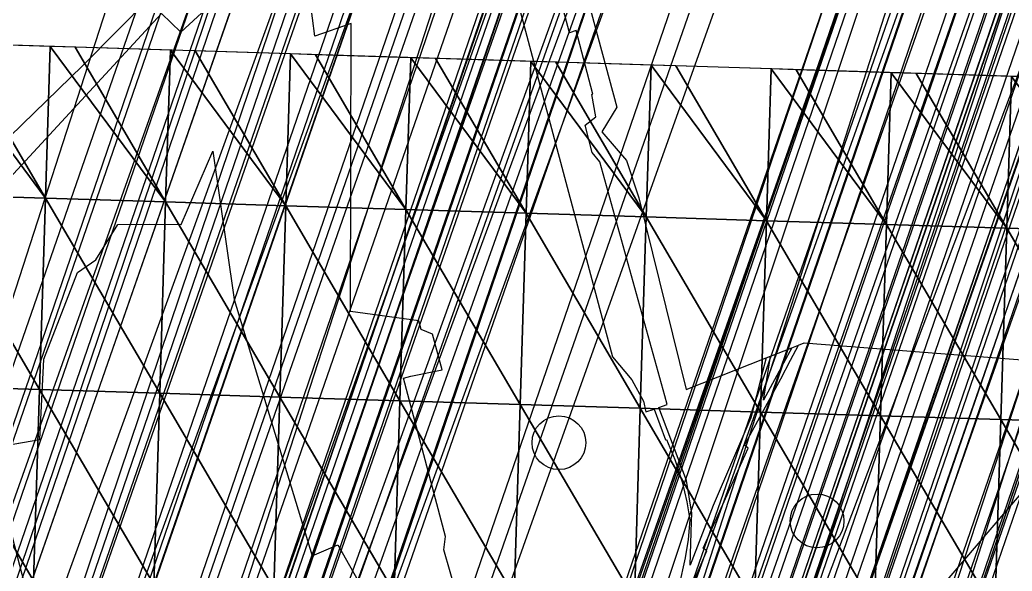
# Model space of a CAD drawing. Extents: x -1515 to 3065, y -1614 to 5536.
# Drawn here: x -532.2 to -136.3, y 812.2 to 1032.2 of the extents above; entities that cross this region are included whole.
import ezdxf

# ---------------------------------------------------------------- set-up
doc = ezdxf.new("R2010")
doc.units = 0
doc.header["$MEASUREMENT"] = 0
doc.layers.get('0').update_dxf_attribs({"linetype": 'CONTINUOUS'})
for name, color, linetype in [('0710400000', 7, 'CONTINUOUS'), ('___', 6, 'CONTINUOUS'), ('_______________', 7, 'CONTINUOUS'), ('GOOGLE_EARTH_SNAPSHOT', 72, 'CONTINUOUS'), ('GOOGLE_EARTH_TERRAIN', 142, 'CONTINUOUS'), ('N-RAION', 1, 'CONTINUOUS')]:
    doc.layers.add(name, color=color, linetype=linetype)

# ---------------------------------------------------------------- blocks, each defined once
blk = doc.blocks.new('GOOGLE_EARTH_TERRAIN')
at = {"color": 8}
mesh = blk.add_polyface(dxfattribs=at)
corners = [(-521.97, 961.01, -7.96), (-568.02, 1023.08, -7.96), (-569.91, 962.51, -7.96)]
mesh.append_faces([[corners[k] for k in face] for face in [(0, 1, 2)]], dxfattribs={"color": 8})
mesh = blk.add_polyface(dxfattribs=at)
corners = [(-521.97, 961.01, -7.96), (-558.11, 1022.77, -7.96), (-568.02, 1023.08, -7.96)]
mesh.append_faces([[corners[k] for k in face] for face in [(0, 1, 2)]], dxfattribs={"color": 8})
mesh = blk.add_polyface(dxfattribs=at)
corners = [(-520.08, 1021.58, -7.96), (-558.11, 1022.77, -7.96), (-521.97, 961.01, -7.96)]
mesh.append_faces([[corners[k] for k in face] for face in [(0, 1, 2)]], dxfattribs={"color": 8})
mesh = blk.add_polyface(dxfattribs=at)
corners = [(-474.03, 959.51, -6.96), (-520.08, 1021.58, -7.96), (-521.97, 961.01, -7.96)]
mesh.append_faces([[corners[k] for k in face] for face in [(0, 1, 2)]], dxfattribs={"color": 8})
mesh = blk.add_polyface(dxfattribs=at)
corners = [(-474.03, 959.51, -6.96), (-510.17, 1021.27, -7.75), (-520.08, 1021.58, -7.96)]
mesh.append_faces([[corners[k] for k in face] for face in [(0, 1, 2)]], dxfattribs={"color": 8})
mesh = blk.add_polyface(dxfattribs=at)
corners = [(-472.13, 1020.08, -7.75), (-510.17, 1021.27, -7.75), (-474.03, 959.51, -6.96)]
mesh.append_faces([[corners[k] for k in face] for face in [(0, 1, 2)]], dxfattribs={"color": 8})
mesh = blk.add_polyface(dxfattribs=at)
corners = [(-426.08, 958.02, -7.96), (-472.13, 1020.08, -7.75), (-474.03, 959.51, -6.96)]
mesh.append_faces([[corners[k] for k in face] for face in [(0, 1, 2)]], dxfattribs={"color": 8})
mesh = blk.add_polyface(dxfattribs=at)
corners = [(-426.08, 958.02, -7.96), (-462.22, 1019.77, -7.96), (-472.13, 1020.08, -7.75)]
mesh.append_faces([[corners[k] for k in face] for face in [(0, 1, 2)]], dxfattribs={"color": 8})
mesh = blk.add_polyface(dxfattribs=at)
corners = [(-424.19, 1018.58, -7.96), (-462.22, 1019.77, -7.96), (-426.08, 958.02, -7.96)]
mesh.append_faces([[corners[k] for k in face] for face in [(0, 1, 2)]], dxfattribs={"color": 8})
mesh = blk.add_polyface(dxfattribs=at)
corners = [(-378.14, 956.52, -8.96), (-424.19, 1018.58, -7.96), (-426.08, 958.02, -7.96)]
mesh.append_faces([[corners[k] for k in face] for face in [(0, 1, 2)]], dxfattribs={"color": 8})
mesh = blk.add_polyface(dxfattribs=at)
corners = [(-378.14, 956.52, -8.96), (-414.28, 1018.27, -8.16), (-424.19, 1018.58, -7.96)]
mesh.append_faces([[corners[k] for k in face] for face in [(0, 1, 2)]], dxfattribs={"color": 8})
mesh = blk.add_polyface(dxfattribs=at)
corners = [(-376.25, 1017.09, -8.16), (-414.28, 1018.27, -8.16), (-378.14, 956.52, -8.96)]
mesh.append_faces([[corners[k] for k in face] for face in [(0, 1, 2)]], dxfattribs={"color": 8})
mesh = blk.add_polyface(dxfattribs=at)
corners = [(-330.2, 955.02, -7.96), (-376.25, 1017.09, -8.16), (-378.14, 956.52, -8.96)]
mesh.append_faces([[corners[k] for k in face] for face in [(0, 1, 2)]], dxfattribs={"color": 8})
mesh = blk.add_polyface(dxfattribs=at)
corners = [(-330.2, 955.02, -7.96), (-366.34, 1016.78, -7.96), (-376.25, 1017.09, -8.16)]
mesh.append_faces([[corners[k] for k in face] for face in [(0, 1, 2)]], dxfattribs={"color": 8})
mesh = blk.add_polyface(dxfattribs=at)
corners = [(-328.31, 1015.59, -7.96), (-366.34, 1016.78, -7.96), (-330.2, 955.02, -7.96)]
mesh.append_faces([[corners[k] for k in face] for face in [(0, 1, 2)]], dxfattribs={"color": 8})
mesh = blk.add_polyface(dxfattribs=at)
corners = [(-282.25, 953.52, -5.96), (-328.31, 1015.59, -7.96), (-330.2, 955.02, -7.96)]
mesh.append_faces([[corners[k] for k in face] for face in [(0, 1, 2)]], dxfattribs={"color": 8})
mesh = blk.add_polyface(dxfattribs=at)
corners = [(-282.25, 953.52, -5.96), (-318.4, 1015.28, -7.54), (-328.31, 1015.59, -7.96)]
mesh.append_faces([[corners[k] for k in face] for face in [(0, 1, 2)]], dxfattribs={"color": 8})
mesh = blk.add_polyface(dxfattribs=at)
corners = [(-280.36, 1014.09, -5.96), (-318.4, 1015.28, -7.54), (-282.25, 953.52, -5.96)]
mesh.append_faces([[corners[k] for k in face] for face in [(0, 1, 2)]], dxfattribs={"color": 8})
mesh = blk.add_polyface(dxfattribs=at)
corners = [(-234.31, 952.03, -4.96), (-280.36, 1014.09, -5.96), (-282.25, 953.52, -5.96)]
mesh.append_faces([[corners[k] for k in face] for face in [(0, 1, 2)]], dxfattribs={"color": 8})
mesh = blk.add_polyface(dxfattribs=at)
corners = [(-234.31, 952.03, -4.96), (-270.45, 1013.78, -5.75), (-280.36, 1014.09, -5.96)]
mesh.append_faces([[corners[k] for k in face] for face in [(0, 1, 2)]], dxfattribs={"color": 8})
mesh = blk.add_polyface(dxfattribs=at)
corners = [(-232.42, 1012.59, -4.96), (-270.45, 1013.78, -5.75), (-234.31, 952.03, -4.96)]
mesh.append_faces([[corners[k] for k in face] for face in [(0, 1, 2)]], dxfattribs={"color": 8})
mesh = blk.add_polyface(dxfattribs=at)
corners = [(-186.37, 950.53, -4.96), (-232.42, 1012.59, -4.96), (-234.31, 952.03, -4.96)]
mesh.append_faces([[corners[k] for k in face] for face in [(0, 1, 2)]], dxfattribs={"color": 8})
mesh = blk.add_polyface(dxfattribs=at)
corners = [(-186.37, 950.53, -4.96), (-222.51, 1012.28, -4.96), (-232.42, 1012.59, -4.96)]
mesh.append_faces([[corners[k] for k in face] for face in [(0, 1, 2)]], dxfattribs={"color": 8})
mesh = blk.add_polyface(dxfattribs=at)
corners = [(-184.48, 1011.1, -4.96), (-222.51, 1012.28, -4.96), (-186.37, 950.53, -4.96)]
mesh.append_faces([[corners[k] for k in face] for face in [(0, 1, 2)]], dxfattribs={"color": 8})
mesh = blk.add_polyface(dxfattribs=at)
corners = [(-138.42, 949.03, -5.96), (-184.48, 1011.1, -4.96), (-186.37, 950.53, -4.96)]
mesh.append_faces([[corners[k] for k in face] for face in [(0, 1, 2)]], dxfattribs={"color": 8})
mesh = blk.add_polyface(dxfattribs=at)
corners = [(-138.42, 949.03, -5.96), (-174.57, 1010.79, -5.16), (-184.48, 1011.1, -4.96)]
mesh.append_faces([[corners[k] for k in face] for face in [(0, 1, 2)]], dxfattribs={"color": 8})
mesh = blk.add_polyface(dxfattribs=at)
corners = [(-136.54, 1009.6, -5.16), (-174.57, 1010.79, -5.16), (-138.42, 949.03, -5.96)]
mesh.append_faces([[corners[k] for k in face] for face in [(0, 1, 2)]], dxfattribs={"color": 8})
mesh = blk.add_polyface(dxfattribs=at)
corners = [(-90.48, 947.54, -5.96), (-136.54, 1009.6, -5.16), (-138.42, 949.03, -5.96)]
mesh.append_faces([[corners[k] for k in face] for face in [(0, 1, 2)]], dxfattribs={"color": 8})
mesh = blk.add_polyface(dxfattribs=at)
corners = [(-90.48, 947.54, -5.96), (-126.63, 1009.29, -5.16), (-136.54, 1009.6, -5.16)]
mesh.append_faces([[corners[k] for k in face] for face in [(0, 1, 2)]], dxfattribs={"color": 8})
mesh = blk.add_polyface(dxfattribs=at)
corners = [(-524.36, 884.67, -7.96), (-569.91, 962.51, -7.96), (-572.3, 886.16, -5.96)]
mesh.append_faces([[corners[k] for k in face] for face in [(0, 1, 2)]], dxfattribs={"color": 8})
mesh = blk.add_polyface(dxfattribs=at)
corners = [(-521.97, 961.01, -7.96), (-569.91, 962.51, -7.96), (-524.36, 884.67, -7.96)]
mesh.append_faces([[corners[k] for k in face] for face in [(0, 1, 2)]], dxfattribs={"color": 8})
mesh = blk.add_polyface(dxfattribs=at)
corners = [(-476.41, 883.17, -8.96), (-521.97, 961.01, -7.96), (-524.36, 884.67, -7.96)]
mesh.append_faces([[corners[k] for k in face] for face in [(0, 1, 2)]], dxfattribs={"color": 8})
mesh = blk.add_polyface(dxfattribs=at)
corners = [(-474.03, 959.51, -6.96), (-521.97, 961.01, -7.96), (-476.41, 883.17, -8.96)]
mesh.append_faces([[corners[k] for k in face] for face in [(0, 1, 2)]], dxfattribs={"color": 8})
mesh = blk.add_polyface(dxfattribs=at)
corners = [(-428.47, 881.67, -8.96), (-474.03, 959.51, -6.96), (-476.41, 883.17, -8.96)]
mesh.append_faces([[corners[k] for k in face] for face in [(0, 1, 2)]], dxfattribs={"color": 8})
mesh = blk.add_polyface(dxfattribs=at)
corners = [(-426.08, 958.02, -7.96), (-474.03, 959.51, -6.96), (-428.47, 881.67, -8.96)]
mesh.append_faces([[corners[k] for k in face] for face in [(0, 1, 2)]], dxfattribs={"color": 8})
mesh = blk.add_polyface(dxfattribs=at)
corners = [(-380.53, 880.17, -7.96), (-426.08, 958.02, -7.96), (-428.47, 881.67, -8.96)]
mesh.append_faces([[corners[k] for k in face] for face in [(0, 1, 2)]], dxfattribs={"color": 8})
mesh = blk.add_polyface(dxfattribs=at)
corners = [(-378.14, 956.52, -8.96), (-426.08, 958.02, -7.96), (-380.53, 880.17, -7.96)]
mesh.append_faces([[corners[k] for k in face] for face in [(0, 1, 2)]], dxfattribs={"color": 8})
mesh = blk.add_polyface(dxfattribs=at)
corners = [(-332.58, 878.67, -6.96), (-378.14, 956.52, -8.96), (-380.53, 880.17, -7.96)]
mesh.append_faces([[corners[k] for k in face] for face in [(0, 1, 2)]], dxfattribs={"color": 8})
mesh = blk.add_polyface(dxfattribs=at)
corners = [(-330.2, 955.02, -7.96), (-378.14, 956.52, -8.96), (-332.58, 878.67, -6.96)]
mesh.append_faces([[corners[k] for k in face] for face in [(0, 1, 2)]], dxfattribs={"color": 8})
mesh = blk.add_polyface(dxfattribs=at)
corners = [(-284.64, 877.18, -5.96), (-330.2, 955.02, -7.96), (-332.58, 878.67, -6.96)]
mesh.append_faces([[corners[k] for k in face] for face in [(0, 1, 2)]], dxfattribs={"color": 8})
mesh = blk.add_polyface(dxfattribs=at)
corners = [(-282.25, 953.52, -5.96), (-330.2, 955.02, -7.96), (-284.64, 877.18, -5.96)]
mesh.append_faces([[corners[k] for k in face] for face in [(0, 1, 2)]], dxfattribs={"color": 8})
mesh = blk.add_polyface(dxfattribs=at)
corners = [(-236.69, 875.68, -4.96), (-282.25, 953.52, -5.96), (-284.64, 877.18, -5.96)]
mesh.append_faces([[corners[k] for k in face] for face in [(0, 1, 2)]], dxfattribs={"color": 8})
mesh = blk.add_polyface(dxfattribs=at)
corners = [(-234.31, 952.03, -4.96), (-282.25, 953.52, -5.96), (-236.69, 875.68, -4.96)]
mesh.append_faces([[corners[k] for k in face] for face in [(0, 1, 2)]], dxfattribs={"color": 8})
mesh = blk.add_polyface(dxfattribs=at)
corners = [(-188.75, 874.18, -6.96), (-234.31, 952.03, -4.96), (-236.69, 875.68, -4.96)]
mesh.append_faces([[corners[k] for k in face] for face in [(0, 1, 2)]], dxfattribs={"color": 8})
mesh = blk.add_polyface(dxfattribs=at)
corners = [(-186.37, 950.53, -4.96), (-234.31, 952.03, -4.96), (-188.75, 874.18, -6.96)]
mesh.append_faces([[corners[k] for k in face] for face in [(0, 1, 2)]], dxfattribs={"color": 8})
mesh = blk.add_polyface(dxfattribs=at)
corners = [(-140.81, 872.69, -8.96), (-186.37, 950.53, -4.96), (-188.75, 874.18, -6.96)]
mesh.append_faces([[corners[k] for k in face] for face in [(0, 1, 2)]], dxfattribs={"color": 8})
mesh = blk.add_polyface(dxfattribs=at)
corners = [(-138.42, 949.03, -5.96), (-186.37, 950.53, -4.96), (-140.81, 872.69, -8.96)]
mesh.append_faces([[corners[k] for k in face] for face in [(0, 1, 2)]], dxfattribs={"color": 8})
mesh = blk.add_polyface(dxfattribs=at)
corners = [(-92.86, 871.19, -8.96), (-138.42, 949.03, -5.96), (-140.81, 872.69, -8.96)]
mesh.append_faces([[corners[k] for k in face] for face in [(0, 1, 2)]], dxfattribs={"color": 8})
mesh = blk.add_polyface(dxfattribs=at)
corners = [(-90.48, 947.54, -5.96), (-138.42, 949.03, -5.96), (-92.86, 871.19, -8.96)]
mesh.append_faces([[corners[k] for k in face] for face in [(0, 1, 2)]], dxfattribs={"color": 8})
mesh = blk.add_polyface(dxfattribs=at)
corners = [(-526.74, 808.32, -6.96), (-572.3, 886.16, -5.96), (-574.69, 809.82, -5.96)]
mesh.append_faces([[corners[k] for k in face] for face in [(0, 1, 2)]], dxfattribs={"color": 8})
mesh = blk.add_polyface(dxfattribs=at)
corners = [(-524.36, 884.67, -7.96), (-572.3, 886.16, -5.96), (-526.74, 808.32, -6.96)]
mesh.append_faces([[corners[k] for k in face] for face in [(0, 1, 2)]], dxfattribs={"color": 8})
mesh = blk.add_polyface(dxfattribs=at)
corners = [(-478.8, 806.82, -6.96), (-524.36, 884.67, -7.96), (-526.74, 808.32, -6.96)]
mesh.append_faces([[corners[k] for k in face] for face in [(0, 1, 2)]], dxfattribs={"color": 8})
mesh = blk.add_polyface(dxfattribs=at)
corners = [(-476.41, 883.17, -8.96), (-524.36, 884.67, -7.96), (-478.8, 806.82, -6.96)]
mesh.append_faces([[corners[k] for k in face] for face in [(0, 1, 2)]], dxfattribs={"color": 8})
mesh = blk.add_polyface(dxfattribs=at)
corners = [(-430.85, 805.32, -6.96), (-476.41, 883.17, -8.96), (-478.8, 806.82, -6.96)]
mesh.append_faces([[corners[k] for k in face] for face in [(0, 1, 2)]], dxfattribs={"color": 8})
mesh = blk.add_polyface(dxfattribs=at)
corners = [(-428.47, 881.67, -8.96), (-476.41, 883.17, -8.96), (-430.85, 805.32, -6.96)]
mesh.append_faces([[corners[k] for k in face] for face in [(0, 1, 2)]], dxfattribs={"color": 8})
mesh = blk.add_polyface(dxfattribs=at)
corners = [(-382.91, 803.82, -6.96), (-428.47, 881.67, -8.96), (-430.85, 805.32, -6.96)]
mesh.append_faces([[corners[k] for k in face] for face in [(0, 1, 2)]], dxfattribs={"color": 8})
mesh = blk.add_polyface(dxfattribs=at)
corners = [(-380.53, 880.17, -7.96), (-428.47, 881.67, -8.96), (-382.91, 803.82, -6.96)]
mesh.append_faces([[corners[k] for k in face] for face in [(0, 1, 2)]], dxfattribs={"color": 8})
mesh = blk.add_polyface(dxfattribs=at)
corners = [(-334.97, 802.32, -6.96), (-380.53, 880.17, -7.96), (-382.91, 803.82, -6.96)]
mesh.append_faces([[corners[k] for k in face] for face in [(0, 1, 2)]], dxfattribs={"color": 8})
mesh = blk.add_polyface(dxfattribs=at)
corners = [(-332.58, 878.67, -6.96), (-380.53, 880.17, -7.96), (-334.97, 802.32, -6.96)]
mesh.append_faces([[corners[k] for k in face] for face in [(0, 1, 2)]], dxfattribs={"color": 8})
mesh = blk.add_polyface(dxfattribs=at)
corners = [(-287.02, 800.83, -5.96), (-332.58, 878.67, -6.96), (-334.97, 802.32, -6.96)]
mesh.append_faces([[corners[k] for k in face] for face in [(0, 1, 2)]], dxfattribs={"color": 8})
mesh = blk.add_polyface(dxfattribs=at)
corners = [(-284.64, 877.18, -5.96), (-332.58, 878.67, -6.96), (-287.02, 800.83, -5.96)]
mesh.append_faces([[corners[k] for k in face] for face in [(0, 1, 2)]], dxfattribs={"color": 8})
mesh = blk.add_polyface(dxfattribs=at)
corners = [(-239.08, 799.33, -5.96), (-284.64, 877.18, -5.96), (-287.02, 800.83, -5.96)]
mesh.append_faces([[corners[k] for k in face] for face in [(0, 1, 2)]], dxfattribs={"color": 8})
mesh = blk.add_polyface(dxfattribs=at)
corners = [(-236.69, 875.68, -4.96), (-284.64, 877.18, -5.96), (-239.08, 799.33, -5.96)]
mesh.append_faces([[corners[k] for k in face] for face in [(0, 1, 2)]], dxfattribs={"color": 8})
mesh = blk.add_polyface(dxfattribs=at)
corners = [(-191.13, 797.83, -5.96), (-236.69, 875.68, -4.96), (-239.08, 799.33, -5.96)]
mesh.append_faces([[corners[k] for k in face] for face in [(0, 1, 2)]], dxfattribs={"color": 8})
mesh = blk.add_polyface(dxfattribs=at)
corners = [(-188.75, 874.18, -6.96), (-236.69, 875.68, -4.96), (-191.13, 797.83, -5.96)]
mesh.append_faces([[corners[k] for k in face] for face in [(0, 1, 2)]], dxfattribs={"color": 8})
mesh = blk.add_polyface(dxfattribs=at)
corners = [(-143.19, 796.34, -6.96), (-188.75, 874.18, -6.96), (-191.13, 797.83, -5.96)]
mesh.append_faces([[corners[k] for k in face] for face in [(0, 1, 2)]], dxfattribs={"color": 8})
mesh = blk.add_polyface(dxfattribs=at)
corners = [(-140.81, 872.69, -8.96), (-188.75, 874.18, -6.96), (-143.19, 796.34, -6.96)]
mesh.append_faces([[corners[k] for k in face] for face in [(0, 1, 2)]], dxfattribs={"color": 8})
mesh = blk.add_polyface(dxfattribs=at)
corners = [(-95.24, 794.84, -6.96), (-140.81, 872.69, -8.96), (-143.19, 796.34, -6.96)]
mesh.append_faces([[corners[k] for k in face] for face in [(0, 1, 2)]], dxfattribs={"color": 8})
mesh = blk.add_polyface(dxfattribs=at)
corners = [(-92.86, 871.19, -8.96), (-140.81, 872.69, -8.96), (-95.24, 794.84, -6.96)]
mesh.append_faces([[corners[k] for k in face] for face in [(0, 1, 2)]], dxfattribs={"color": 8})
blk = doc.blocks.new('GOOGLE_EARTH_SNAPSHOT')
at = {"color": 8}
mesh = blk.add_polyface(dxfattribs=at)
corners = [(970.04, -1029.46), (-975.53, 1035.84), (-1038.32, -966.89), (1032.05, 973.28)]
mesh.append_faces([[corners[k] for k in face] for face in [(0, 1, 2), (1, 0, 3)]], dxfattribs={"vtx0": -1, "color": 8})

msp = doc.modelspace()

# ---------------------------------------------------------------- linework, layer by layer
at = {"layer": '0710400000', "color": 5}
for p, q in [((1343.41, 5205.94), (-213.52, 748.76)), ((1190.18, 5191.67), (-308.37, 704.5)), ((1280.8, 5141.14), (-304.48, 690.93)), ((-235.21, 728), (1280.8, 5141.14)), ((-213.52, 748.76), (1327.11, 5137.05)), ((1327.11, 5137.05), (-182.73, 706.36)), ((-182.73, 706.36), (1345.97, 5106.64)), ((-304.48, 690.93), (1222.15, 5080.15)), ((1287.38, 5016.18), (-231.5, 599.8)), ((-234.67, 575.01), (1285.33, 4986.5)), ((803.43, 4742.84), (-733.51, 323.32)), ((-721.88, 289.45), (797.8, 4703.36)), ((797.8, 4703.36), (-716.58, 266.46)), ((824.69, 4683.73), (-716.58, 266.46)), ((-716.58, 266.46), (773.17, 4679.93)), ((831.3, 4625.56), (-709.43, 207.37)), ((779.39, 4623.45), (-709.43, 207.37)), ((-701.09, 165.29), (824.33, 4568.94)), ((-665, 106.95), (887.78, 4537.56)), ((848.26, 4531.52), (-665, 106.95)), ((-656.78, 95.29), (885.63, 4520.5)), ((-665, 106.95), (859.08, 4515.21)), ((861.81, 4511.1), (-656.78, 95.29)), ((869.95, 4492.51), (-640.44, 56.22)), ((-640.44, 56.22), (898.81, 4485.69)), ((997.64, 4467.97), (-531.99, 7.74)), ((-639.7, 54.48), (857.3, 4463.53)), ((-836.71, -10.08), (686.98, 4435.12)), ((-613.59, 30.43), (957.33, 4435.91)), ((-561.53, 19.91), (957.36, 4435.9)), ((981.62, 4425.95), (-561.53, 19.91)), ((-531.99, 7.74), (981.62, 4425.95)), ((-464.03, -20.25), (1061.87, 4424.7)), ((597.15, 4417.64), (-836.71, -10.08)), ((-570.76, -26.24), (952.56, 4411.65)), ((-531.99, 7.74), (1014.33, 4412.27)), ((1014.33, 4412.27), (-464.03, -20.25)), ((-705.29, -26), (816.97, 4406.07)), ((-836.71, -10.08), (729.48, 4400.16)), ((-433.63, -32.64), (1087.95, 4393.08)), ((812.4, 4390.12), (-705.29, -26)), ((-572.21, -42.12), (947.82, 4387.79)), ((947.82, 4387.79), (-570.76, -26.24)), ((-464.03, -20.25), (1068.56, 4390.17)), ((1068.56, 4390.17), (-433.63, -32.64)), ((-836.71, -10.08), (678.63, 4379.38)), ((-705.29, -26), (919.02, 4377.2)), ((919.02, 4377.2), (-576.78, -41.57)), ((673.38, 4330.64), (-846.3, -91.35)), ((-849.18, -115.73), (750.54, 4293.43)), ((912.21, 4229.96), (-588.04, -188.28)), ((-849.18, -115.73), (660.22, 4219.07)), ((657.53, 4194.34), (-863.65, -241.02)), ((918.34, 4176.23), (-605.98, -269.3)), ((-599.72, -236.01), (918.34, 4176.23)), ((948.95, 4174.07), (-599.72, -236.01)), ((-590.46, -198.18), (1060.1, 4171.14)), ((-863.65, -241.02), (736.53, 4167.03)), ((815.11, 4153.44), (-605.98, -269.3)), ((-863.65, -241.02), (650.96, 4136.9)), ((-605.79, -281.33), (915.42, 4127.52)), ((915.42, 4127.52), (-602.77, -290.55)), ((-602.77, -290.55), (917.02, 4123.19)), ((917.02, 4123.19), (-599.86, -297.48)), ((-624.35, -300.87), (914.99, 4117.92)), ((-599.86, -297.48), (920.78, 4118.73)), ((914.99, 4117.92), (-599.86, -297.48)), ((-599.86, -297.48), (920.21, 4116.02)), ((920.21, 4116.02), (-598.31, -306.32)), ((646.71, 4099.06), (-875.17, -342.78)), ((646.71, 4099.06), (-872.24, -316.91)), ((-793.76, -310.88), (769.92, 4101.63)), ((918.03, 4099.22), (-605.31, -332.63)), ((-598.31, -306.32), (918.03, 4099.22)), ((-811.41, -373.98), (768.12, 4067.18)), ((768.12, 4067.18), (-747.87, -347.46)), ((-875.17, -342.78), (641.49, 4052.62)), ((635.55, 4000.37), (-884.59, -426.92)), ((-884.59, -426.92), (655.14, 3986.93)), ((760.96, 3974.22), (-747.87, -347.46)), ((824.4, 3964.76), (-684.3, -323.37)), ((-629.67, -451.45), (824.4, 3964.76)), ((-628.89, -455.66), (893.77, 3960.62)), ((628.91, 3948.74), (-894.5, -509.49)), ((-884.59, -426.92), (628.91, 3948.74)), ((893.44, 3941.97), (-626.29, -469.84)), ((-626.17, -487.13), (893.24, 3937.82)), ((-894.5, -509.49), (671.53, 3901.08)), ((857.95, 3889.07), (-640.59, -529.83)), ((-632.62, -529.08), (887.11, 3891.59)), ((887.11, 3891.59), (-628.73, -505.17)), ((618.09, 3856.25), (-904.15, -582.81)), ((-894.5, -509.49), (618.09, 3856.25)), ((-904.15, -582.81), (613.97, 3827.18)), ((-904.15, -582.81), (689.29, 3821.47)), ((803.6, 3803.55), (-612.15, -628.61)), ((-912.45, -646.43), (520.32, 3778.36)), ((606.52, 3769.54), (-912.45, -646.43)), ((606.52, 3769.54), (-912.26, -646.45)), ((-909.97, -646.72), (689.17, 3759.46)), ((-910.12, -647.64), (604.91, 3754.52)), ((740.41, 3559.04), (-708.29, -875.19)), ((647.8, 3142.65), (-926.04, -1332.5)), ((-849.95, -1246.57), (647.8, 3142.65)), ((582.66, 3072.15), (-945.61, -1356.58)), ((-926.04, -1332.5), (582.66, 3072.15)), ((-945.61, -1356.58), (566.16, 3049.5))]:
    msp.add_line(p, q, dxfattribs=at)
at = {"layer": '___', "color": 6}
for p, q in [((-312.91, 1027), (-332.99, 1104.53)), ((-343.37, 1075.89), (-295.76, 897.73)), ((-429.43, 1062.88), (-468.03, 1027.24)), ((-414.54, 1025.67), (-416.43, 1040.16)), ((-475.64, 1034.7), (-571.81, 930.78)), ((-468.03, 1027.24), (-475.64, 1034.7)), ((-400.04, 1030.79), (-414.54, 1025.67)), ((-400.29, 915.73), (-400.04, 1030.79)), ((-310.25, 1027.9), (-312.91, 1027)), ((-303.62, 1002.54), (-310.25, 1027.9)), ((-303.92, 1002.36), (-303.62, 1002.54)), ((-302.35, 993.53), (-303.92, 1002.36)), ((-306.59, 990.15), (-302.35, 993.53)), ((-303.79, 979.2), (-306.59, 990.15)), ((-467.85, 950.55), (-455.14, 979.74)), ((-455.14, 979.74), (-446.67, 920.57)), ((-300.72, 975.56), (-303.79, 979.2)), ((-274.79, 882.1), (-300.72, 975.56)), ((-501.88, 936.44), (-493.08, 950.5)), ((-493.08, 950.5), (-480.45, 950.68)), ((-480.45, 950.68), (-467.85, 950.55)), ((-509.22, 931.34), (-501.88, 936.44)), ((-522.58, 896.71), (-509.22, 931.34)), ((-446.67, 920.57), (-415.56, 818.33)), ((-372.95, 912.02), (-400.29, 915.73)), ((-372.1, 908.55), (-372.95, 912.02)), ((-367.52, 906.69), (-372.1, 908.55)), ((-363.76, 892.54), (-367.52, 906.69)), ((-224.24, 901.31), (-227.53, 895.21)), ((-224.7, 896.31), (-221.47, 902.4)), ((-524.22, 864.67), (-522.58, 896.71)), ((-295.76, 897.73), (-288.05, 888.57)), ((-234.41, 897.31), (-235.82, 891.75)), ((-227.53, 895.21), (-235.54, 880.38)), ((-233.55, 892.82), (-232.73, 897.97)), ((-228.61, 888.94), (-224.7, 896.31)), ((-376.21, 890), (-363.76, 892.54)), ((-235.82, 891.75), (-240.48, 873.39)), ((-235.54, 880.38), (-233.55, 892.82)), ((-379.09, 889.14), (-376.21, 890)), ((-362.33, 826), (-379.09, 889.14)), ((-288.05, 888.57), (-283.33, 879.99)), ((-243.06, 862.46), (-228.61, 888.94)), ((-283.33, 879.99), (-282.45, 875.76)), ((-273.88, 878.69), (-274.79, 882.1)), ((-282.45, 875.76), (-279.13, 876.79)), ((-279.13, 876.79), (-274.65, 864.54)), ((-277.29, 877.5), (-273.88, 878.69)), ((-266.19, 848.34), (-277.29, 877.5)), ((-240.48, 873.39), (-255.55, 838.44)), ((-544.41, 861.2), (-524.22, 864.67)), ((-274.65, 864.54), (-274.22, 864.66)), ((-274.22, 864.66), (-270.81, 856.75)), ((-518.54, 762.14), (-544.41, 861.2)), ((-259.61, 821.38), (-241.55, 861.32)), ((-241.55, 861.32), (-243.06, 862.46)), ((-270.81, 856.75), (-267.97, 847.88)), ((-267.97, 847.88), (-266.11, 839.82)), ((-264.13, 835.32), (-266.19, 848.34)), ((-266.11, 839.82), (-264.82, 832.65)), ((-255.55, 838.44), (-264.68, 814.53)), ((-264.82, 832.65), (-265.57, 824.83)), ((-264.68, 814.53), (-264.22, 832.05)), ((-264.22, 832.05), (-264.13, 835.32)), ((-363.02, 820.7), (-362.33, 826)), ((-265.57, 824.83), (-266.69, 817.5)), ((-415.56, 818.33), (-405.33, 822.72)), ((-405.33, 822.72), (-373.2, 765.59)), ((-353.29, 787.02), (-363.02, 820.7)), ((-266.18, 801.49), (-258.03, 820.28)), ((-258.03, 820.28), (-259.61, 821.38)), ((-266.69, 817.5), (-269.31, 806.1))]:
    msp.add_line(p, q, dxfattribs=at)
at = {"layer": '_______________', "color": 5}
for p, q in [((-507.18, 1013.81), (-431.36, 1090.73)), ((-315.67, 1077.78), (-294.05, 997.34)), ((-553.58, 969), (-507.18, 1013.81)), ((-294.05, 997.34), (-300.02, 987.5)), ((-300.02, 987.5), (-290.17, 976.1)), ((-290.17, 976.1), (-285.17, 961.19)), ((-285.17, 961.19), (-266.39, 884.72)), ((-221.47, 902.4), (-219.23, 903.28)), ((-219.23, 903.28), (-107.8, 894.52)), ((-232.73, 897.97), (-224.24, 901.31)), ((-224.24, 901.31), (-221.47, 902.4)), ((-266.39, 884.72), (-234.41, 897.31)), ((-234.41, 897.31), (-232.73, 897.97)), ((-112.15, 867.4), (-213.52, 748.76))]:
    msp.add_line(p, q, dxfattribs=at)
at = {"layer": 'N-RAION', "color": 1}
for centre in [(-317.11, 863.44), (-214.1, 832.21)]:
    msp.add_circle(centre, 10.73, dxfattribs=at)

# ---------------------------------------------------------------- block references
at = {"layer": 'GOOGLE_EARTH_SNAPSHOT'}
msp.add_blockref('GOOGLE_EARTH_SNAPSHOT', (0, 0), dxfattribs=at)
at = {"layer": 'GOOGLE_EARTH_TERRAIN'}
msp.add_blockref('GOOGLE_EARTH_TERRAIN', (0, 0), dxfattribs=at)

doc.saveas('drawing.dxf')
